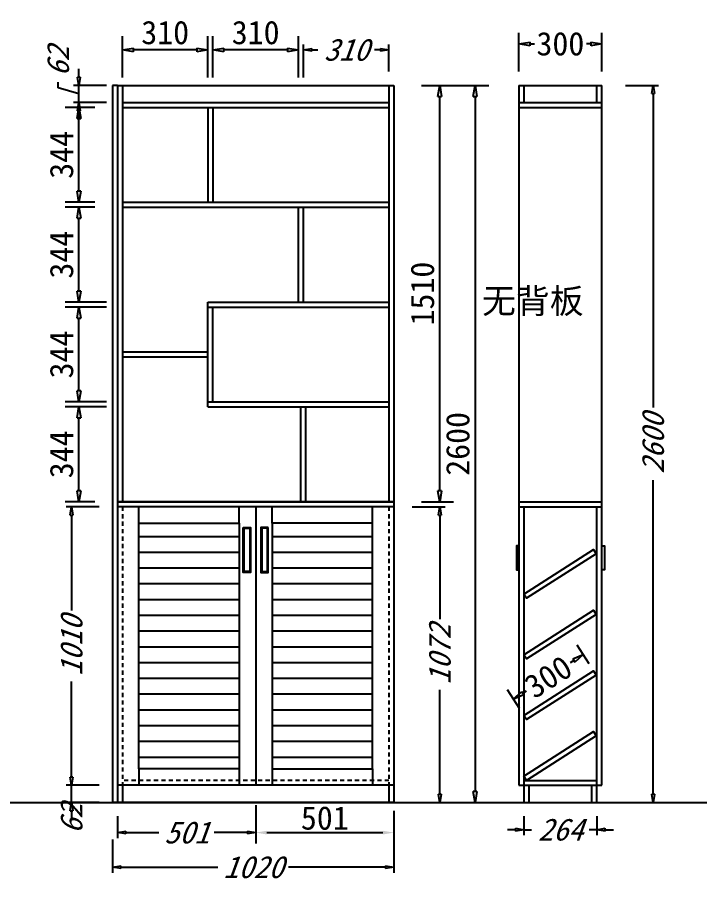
# Model space of a CAD drawing. Header units: millimetres. Extents: x 366509 to 398313, y -1245498 to -1202747.
# Drawn here: x 371033 to 373507, y -1221403 to -1218268 of the extents above; entities that cross this region are included whole.
import ezdxf

# ---------------------------------------------------------------- set-up
doc = ezdxf.new("R2010")
doc.units = ezdxf.units.MM
doc.header["$LTSCALE"] = 20
doc.linetypes.add('JIS_02_0.7', pattern=[1.35, 0.75, -0.6])
doc.layers.get('Defpoints').update_dxf_attribs({"color": 250})
doc.styles.get("Standard").update_dxf_attribs({"font": 'SimSun.ttf', "height": 85})
doc.styles.add('汉字', font='SimSun.ttf', dxfattribs={"oblique": 20, "height": 80})
doc.dimstyles.new('200', dxfattribs={"dimtxt": 90, "dimasz": 40, "dimexe": 50, "dimexo": 100, "dimgap": 20, "dimtad": 1, "dimdec": 0, "dimtxsty": 'Standard', "dimblk": 'CLOSEDBLANK', "dimcen": 100, "dimdle": 50, "dimclrd": 256, "dimclre": 256, "dimclrt": 256, "dimadec": 0, "dimazin": 0, "dimtfac": 1, "dimtdec": 0, "dimtmove": 2, "dimatfit": 3, "dimldrblk": 'CLOSEDBLANK', "dimfxl": 100, "dimfxlon": 1, "dimlwd": 25, "dimlwe": 25, "dimarcsym": 0})
doc.dimstyles.new('ISO-25', dxfattribs={"dimtxt": 2.5, "dimasz": 2.5, "dimexe": 1.25, "dimexo": 0.625, "dimtad": 1, "dimtxsty": 'Standard', "dimcen": 2.5, "dimadec": 0, "dimazin": 0, "dimtfac": 1, "dimtmove": 0, "dimatfit": 3, "dimfxl": 1, "dimarcsym": 0})
doc.dimstyles.get("Standard").update_dxf_attribs({"dimtxt": 0.18, "dimasz": 0.18, "dimexe": 0.18, "dimexo": 0.0625, "dimgap": 0.09, "dimtad": 0, "dimtih": 1, "dimtoh": 1, "dimdec": 4, "dimzin": 0, "dimdsep": 46, "dimtxsty": 'Standard', "dimcen": 0.09, "dimadec": 0, "dimazin": 0, "dimtfac": 1, "dimtdec": 4, "dimtofl": 0, "dimtmove": 0, "dimatfit": 3, "dimfxl": 1, "dimtolj": 1, "dimtzin": 0, "dimarcsym": 0})
doc.dimstyles.new('周文晶', dxfattribs={"dimtxt": 70, "dimasz": 40, "dimexe": 40, "dimexo": 30, "dimgap": 10, "dimtad": 0, "dimdec": 0, "dimtxsty": 'Standard', "dimblk": 'CLOSEDBLANK', "dimcen": 200, "dimclrd": 256, "dimclre": 256, "dimadec": 0, "dimazin": 0, "dimtfac": 1, "dimtdec": 0, "dimtmove": 0, "dimatfit": 3, "dimldrblk": 'CLOSEDBLANK', "dimfxl": 100, "dimfxlon": 1, "dimarcsym": 0})

# ---------------------------------------------------------------- blocks, each defined once
blk = doc.blocks.new('_ClosedBlank')
at = {"color": 0, "linetype": 'ByBlock', "lineweight": -2}
for p, q in [((-1, 0.167), (0, 0)), ((-1, 0.167), (-1, -0.167)), ((0, 0), (-1, -0.167))]:
    blk.add_line(p, q, dxfattribs=at)
blk = doc.blocks.new('*D35')
at = {"lineweight": 25, "transparency": 16777216}
for p, q in [((371229.9, -1221023.1), (371229.9, -1220993.1)), ((371329.9, -1221053.1), (371209.9, -1221053.1)), ((371229.9, -1221115.1), (371229.9, -1221053.1)), ((371329.9, -1221115.1), (371209.9, -1221115.1)), ((371229.9, -1221145.1), (371229.9, -1221175.1))]:
    blk.add_line(p, q, dxfattribs=at)
at = {"layer": 'Defpoints', "color": 0, "transparency": 16777216}
for p in [(371229.9, -1221053.1), (371414.2, -1221053.1), (371396.2, -1221115.1)]:
    blk.add_point(p, dxfattribs=at)
at = {"lineweight": 25, "transparency": 16777216, "xscale": 30, "yscale": 30, "zscale": 30}
for p, rotation in [((371229.9, -1221053.1), 270), ((371229.9, -1221115.1), 90)]:
    blk.add_blockref('_ClosedBlank', p, dxfattribs=dict(at, rotation=rotation))
at = {"lineweight": -3, "transparency": 16777216, "insert": (371229.9, -1221175.1), "char_height": 80, "attachment_point": 5, "rotation": 90, "style": '汉字'}
blk.add_mtext('62', dxfattribs=at)
blk = doc.blocks.new('*D36')
at = {"lineweight": 25, "transparency": 16777216}
for p, q in [((371329.9, -1220043.1), (371209.9, -1220043.1)), ((371229.9, -1220073.1), (371229.9, -1220419.5)), ((371229.9, -1221023.1), (371229.9, -1220676.7)), ((371329.9, -1221053.1), (371209.9, -1221053.1))]:
    blk.add_line(p, q, dxfattribs=at)
at = {"layer": 'Defpoints', "color": 0, "transparency": 16777216}
for p in [(371229.9, -1220043.1), (371414.2, -1220043.1), (371414.2, -1221053.1)]:
    blk.add_point(p, dxfattribs=at)
at = {"lineweight": 25, "transparency": 16777216, "xscale": 30, "yscale": 30, "zscale": 30}
for p, rotation in [((371229.9, -1220043.1), 90), ((371229.9, -1221053.1), 270)]:
    blk.add_blockref('_ClosedBlank', p, dxfattribs=dict(at, rotation=rotation))
at = {"lineweight": -3, "transparency": 16777216, "insert": (371229.9, -1220548.1), "char_height": 80, "attachment_point": 5, "rotation": 90, "style": '汉字'}
blk.add_mtext('1010', dxfattribs=at)
blk = doc.blocks.new('*D42')
at = {"lineweight": 25, "transparency": 16777216}
for p, q in [((372070.2, -1218486.5), (372070.2, -1218366.5)), ((372380.2, -1218465.2), (372380.2, -1218366.5)), ((372100.2, -1218386.5), (372122, -1218386.5)), ((372350.2, -1218386.5), (372328.5, -1218386.5))]:
    blk.add_line(p, q, dxfattribs=at)
at = {"layer": 'Defpoints', "color": 0, "transparency": 16777216}
for p in [(372380.2, -1218386.5), (372380.2, -1218515.2), (372070.2, -1218957.1)]:
    blk.add_point(p, dxfattribs=at)
at = {"lineweight": 25, "transparency": 16777216, "xscale": 30, "yscale": 30, "zscale": 30, "rotation": 180}
blk.add_blockref('_ClosedBlank', (372070.2, -1218386.5), dxfattribs=at)
at = {"lineweight": 25, "transparency": 16777216, "xscale": 30, "yscale": 30, "zscale": 30}
blk.add_blockref('_ClosedBlank', (372380.2, -1218386.5), dxfattribs=at)
at = {"lineweight": -3, "transparency": 16777216, "insert": (372225.2, -1218386.5), "char_height": 80, "attachment_point": 5, "style": '汉字'}
blk.add_mtext('310', dxfattribs=at)
blk = doc.blocks.new('*D37')
at = {"lineweight": 25, "transparency": 16777216}
for p, q in [((371378.2, -1221250.2), (371378.2, -1221370.2)), ((372398.2, -1221250.2), (372398.2, -1221370.2)), ((371408.2, -1221350.2), (371759.7, -1221350.2)), ((372368.2, -1221350.2), (372016.8, -1221350.2))]:
    blk.add_line(p, q, dxfattribs=at)
at = {"layer": 'Defpoints', "color": 0, "transparency": 16777216}
for p in [(371378.2, -1221115.1), (372398.2, -1221115.1), (372398.2, -1221350.2)]:
    blk.add_point(p, dxfattribs=at)
at = {"lineweight": 25, "transparency": 16777216, "xscale": 30, "yscale": 30, "zscale": 30, "rotation": 180}
blk.add_blockref('_ClosedBlank', (371378.2, -1221350.2), dxfattribs=at)
at = {"lineweight": 25, "transparency": 16777216, "xscale": 30, "yscale": 30, "zscale": 30}
blk.add_blockref('_ClosedBlank', (372398.2, -1221350.2), dxfattribs=at)
at = {"lineweight": -3, "transparency": 16777216, "insert": (371888.2, -1221350.2), "char_height": 80, "attachment_point": 5, "style": '汉字'}
blk.add_mtext('1020', dxfattribs=at)
blk = doc.blocks.new('*D43')
at = {"lineweight": 25, "transparency": 16777216}
for p, q in [((372869.7, -1221165.1), (372869.7, -1221234.1)), ((373134, -1221165.1), (373134, -1221234.1)), ((372839.7, -1221214.1), (372809.7, -1221214.1)), ((372869.7, -1221214.1), (372897.2, -1221214.1)), ((373134, -1221214.1), (373106.4, -1221214.1)), ((373164, -1221214.1), (373194, -1221214.1))]:
    blk.add_line(p, q, dxfattribs=at)
at = {"layer": 'Defpoints', "color": 0, "transparency": 16777216}
for p in [(372869.7, -1221115.1), (373134, -1221115.1), (373134, -1221214.1)]:
    blk.add_point(p, dxfattribs=at)
at = {"lineweight": 25, "transparency": 16777216, "xscale": 30, "yscale": 30, "zscale": 30}
blk.add_blockref('_ClosedBlank', (372869.7, -1221214.1), dxfattribs=at)
at = {"lineweight": 25, "transparency": 16777216, "xscale": 30, "yscale": 30, "zscale": 30, "rotation": 180}
blk.add_blockref('_ClosedBlank', (373134, -1221214.1), dxfattribs=at)
at = {"lineweight": -3, "transparency": 16777216, "insert": (373001.8, -1221214.1), "char_height": 80, "attachment_point": 5, "style": '汉字'}
blk.add_mtext('264', dxfattribs=at)
blk = doc.blocks.new('*D44')
at = {"lineweight": 25, "transparency": 16777216}
for p, q in [((373237.9, -1218515.1), (373357.9, -1218515.1)), ((373337.9, -1218545.1), (373337.9, -1219682.9)), ((373337.9, -1221085.1), (373337.9, -1219947.2)), ((373237.9, -1221115.1), (373357.9, -1221115.1))]:
    blk.add_line(p, q, dxfattribs=at)
at = {"layer": 'Defpoints', "color": 0, "transparency": 16777216}
for p in [(373152, -1218515.1), (373152, -1221115.1), (373337.9, -1221115.1)]:
    blk.add_point(p, dxfattribs=at)
at = {"lineweight": 25, "transparency": 16777216, "xscale": 30, "yscale": 30, "zscale": 30}
for p, rotation in [((373337.9, -1218515.1), 90), ((373337.9, -1221115.1), 270)]:
    blk.add_blockref('_ClosedBlank', p, dxfattribs=dict(at, rotation=rotation))
at = {"lineweight": -3, "transparency": 16777216, "insert": (373337.9, -1219815.1), "char_height": 80, "attachment_point": 5, "rotation": 90, "style": '汉字'}
blk.add_mtext('2600', dxfattribs=at)
blk = doc.blocks.new('*D38')
at = {"lineweight": 25, "transparency": 16777216}
for p, q in [((372464.6, -1220043.1), (372584.6, -1220043.1)), ((372564.6, -1220073.1), (372564.6, -1220451.1)), ((372564.6, -1221085.1), (372564.6, -1220707)), ((372464.6, -1221115.1), (372584.6, -1221115.1))]:
    blk.add_line(p, q, dxfattribs=at)
at = {"layer": 'Defpoints', "color": 0, "transparency": 16777216}
for p in [(372398.2, -1220043.1), (372380.2, -1221115.1), (372564.6, -1221115.1)]:
    blk.add_point(p, dxfattribs=at)
at = {"lineweight": 25, "transparency": 16777216, "xscale": 30, "yscale": 30, "zscale": 30}
for p, rotation in [((372564.6, -1220043.1), 90), ((372564.6, -1221115.1), 270)]:
    blk.add_blockref('_ClosedBlank', p, dxfattribs=dict(at, rotation=rotation))
at = {"lineweight": -3, "transparency": 16777216, "insert": (372564.6, -1220579.1), "char_height": 80, "attachment_point": 5, "rotation": 90, "style": '汉字'}
blk.add_mtext('1072', dxfattribs=at)
blk = doc.blocks.new('*D45')
at = {"lineweight": 25, "transparency": 16777216}
for p, q in [((371256.4, -1218485.2), (371256.4, -1218455.2)), ((371181.4, -1218523.7), (371181.4, -1218503.7)), ((371256.4, -1218546.2), (371181.4, -1218523.7)), ((371356.4, -1218515.2), (371236.4, -1218515.2)), ((371256.4, -1218577.2), (371256.4, -1218515.2)), ((371256.4, -1218577.2), (371256.4, -1218515.2)), ((371356.4, -1218577.2), (371236.4, -1218577.2)), ((371256.4, -1218607.2), (371256.4, -1218637.2))]:
    blk.add_line(p, q, dxfattribs=at)
at = {"layer": 'Defpoints', "color": 0, "transparency": 16777216}
for p in [(371256.4, -1218515.2), (371414.2, -1218515.2), (371414.2, -1218577.2)]:
    blk.add_point(p, dxfattribs=at)
at = {"lineweight": 25, "transparency": 16777216, "xscale": 30, "yscale": 30, "zscale": 30}
for p, rotation in [((371256.4, -1218515.2), 270), ((371256.4, -1218577.2), 90)]:
    blk.add_blockref('_ClosedBlank', p, dxfattribs=dict(at, rotation=rotation))
at = {"lineweight": -3, "transparency": 16777216, "insert": (371181.4, -1218428.9), "char_height": 80, "attachment_point": 5, "rotation": 90, "style": '汉字'}
blk.add_mtext('62', dxfattribs=at)
blk = doc.blocks.new('*D39')
at = {"lineweight": 25, "transparency": 16777216}
for p, q in [((371897.2, -1221124.6), (371897.2, -1221244.6)), ((371396.2, -1221165.1), (371396.2, -1221244.6)), ((371426.2, -1221224.6), (371546.4, -1221224.6)), ((371867.2, -1221224.6), (371747.1, -1221224.6))]:
    blk.add_line(p, q, dxfattribs=at)
at = {"layer": 'Defpoints', "color": 0, "transparency": 16777216}
for p in [(371897.2, -1221053.1), (371396.2, -1221115.1), (371396.2, -1221224.6)]:
    blk.add_point(p, dxfattribs=at)
at = {"lineweight": 25, "transparency": 16777216, "xscale": 30, "yscale": 30, "zscale": 30, "rotation": 180}
blk.add_blockref('_ClosedBlank', (371396.2, -1221224.6), dxfattribs=at)
at = {"lineweight": 25, "transparency": 16777216, "xscale": 30, "yscale": 30, "zscale": 30}
blk.add_blockref('_ClosedBlank', (371897.2, -1221224.6), dxfattribs=at)
at = {"lineweight": -3, "transparency": 16777216, "insert": (371646.8, -1221224.6), "char_height": 80, "attachment_point": 5, "style": '汉字'}
blk.add_mtext('501', dxfattribs=at)
blk = doc.blocks.new('*D40')
at = {"lineweight": 25, "transparency": 16777216}
for p, q in [((372592.8, -1218515.2), (372742.8, -1218515.2)), ((372692.8, -1218555.2), (372692.8, -1221075.1)), ((372592.8, -1221115.1), (372742.8, -1221115.1))]:
    blk.add_line(p, q, dxfattribs=at)
at = {"layer": 'Defpoints', "color": 0, "transparency": 16777216}
for p in [(372236.3, -1218515.2), (372236.3, -1221115.1), (372692.8, -1221115.1)]:
    blk.add_point(p, dxfattribs=at)
at = {"lineweight": 25, "transparency": 16777216, "xscale": 40, "yscale": 40, "zscale": 40}
for p, rotation in [((372692.8, -1218515.2), 90), ((372692.8, -1221115.1), 270)]:
    blk.add_blockref('_ClosedBlank', p, dxfattribs=dict(at, rotation=rotation))
at = {"lineweight": -3, "transparency": 16777216, "insert": (372630.3, -1219815.1), "char_height": 85, "attachment_point": 5, "rotation": 90}
blk.add_mtext('2600', dxfattribs=at)
blk = doc.blocks.new('*D46')
at = {"lineweight": 25, "transparency": 16777216}
for p, q in [((371742.2, -1218486.5), (371742.2, -1218336.5)), ((372052.2, -1218486.5), (372052.2, -1218336.5)), ((372012.2, -1218386.5), (371782.2, -1218386.5))]:
    blk.add_line(p, q, dxfattribs=at)
at = {"layer": 'Defpoints', "color": 0, "transparency": 16777216}
for p in [(371742.2, -1218386.5), (372052.2, -1218957.1), (371742.2, -1219319.1)]:
    blk.add_point(p, dxfattribs=at)
at = {"lineweight": 25, "transparency": 16777216, "xscale": 40, "yscale": 40, "zscale": 40, "rotation": 180}
blk.add_blockref('_ClosedBlank', (371742.2, -1218386.5), dxfattribs=at)
at = {"lineweight": 25, "transparency": 16777216, "xscale": 40, "yscale": 40, "zscale": 40}
blk.add_blockref('_ClosedBlank', (372052.2, -1218386.5), dxfattribs=at)
at = {"lineweight": -3, "transparency": 16777216, "insert": (371897.2, -1218324), "char_height": 85, "attachment_point": 5}
blk.add_mtext('310', dxfattribs=at)
blk = doc.blocks.new('*D47')
at = {"lineweight": 25, "transparency": 16777216}
for p, q in [((371414.2, -1218486.5), (371414.2, -1218336.5)), ((371724.2, -1218486.5), (371724.2, -1218336.5)), ((371684.2, -1218386.5), (371454.2, -1218386.5))]:
    blk.add_line(p, q, dxfattribs=at)
at = {"layer": 'Defpoints', "color": 0, "transparency": 16777216}
for p in [(371414.2, -1218386.5), (371724.2, -1219301.1), (371414.2, -1219482.1)]:
    blk.add_point(p, dxfattribs=at)
at = {"lineweight": 25, "transparency": 16777216, "xscale": 40, "yscale": 40, "zscale": 40, "rotation": 180}
blk.add_blockref('_ClosedBlank', (371414.2, -1218386.5), dxfattribs=at)
at = {"lineweight": 25, "transparency": 16777216, "xscale": 40, "yscale": 40, "zscale": 40}
blk.add_blockref('_ClosedBlank', (371724.2, -1218386.5), dxfattribs=at)
at = {"lineweight": -3, "transparency": 16777216, "insert": (371569.2, -1218324), "char_height": 85, "attachment_point": 5}
blk.add_mtext('310', dxfattribs=at)
blk = doc.blocks.new('*D41')
at = {"lineweight": 25, "transparency": 16777216}
for p, q in [((371356.4, -1219681.1), (371206.4, -1219681.1)), ((371256.4, -1219985.1), (371256.4, -1219721.1)), ((371314.2, -1220025.1), (371206.4, -1220025.1))]:
    blk.add_line(p, q, dxfattribs=at)
at = {"layer": 'Defpoints', "color": 0, "transparency": 16777216}
for p in [(371256.4, -1219681.1), (371724.2, -1219681.1), (371414.2, -1220025.1)]:
    blk.add_point(p, dxfattribs=at)
at = {"lineweight": 25, "transparency": 16777216, "xscale": 40, "yscale": 40, "zscale": 40}
for p, rotation in [((371256.4, -1219681.1), 90), ((371256.4, -1220025.1), 270)]:
    blk.add_blockref('_ClosedBlank', p, dxfattribs=dict(at, rotation=rotation))
at = {"lineweight": -3, "transparency": 16777216, "insert": (371193.9, -1219853.1), "char_height": 85, "attachment_point": 5, "rotation": 90}
blk.add_mtext('344', dxfattribs=at)
blk = doc.blocks.new('*D48')
at = {"lineweight": 25, "transparency": 16777216}
for p, q in [((371356.4, -1219319.1), (371206.4, -1219319.1)), ((371256.4, -1219623.1), (371256.4, -1219359.1)), ((371356.4, -1219663.1), (371206.4, -1219663.1))]:
    blk.add_line(p, q, dxfattribs=at)
at = {"layer": 'Defpoints', "color": 0, "transparency": 16777216}
for p in [(371256.4, -1219319.1), (371724.2, -1219319.1), (371724.2, -1219663.1)]:
    blk.add_point(p, dxfattribs=at)
at = {"lineweight": 25, "transparency": 16777216, "xscale": 40, "yscale": 40, "zscale": 40}
for p, rotation in [((371256.4, -1219319.1), 90), ((371256.4, -1219663.1), 270)]:
    blk.add_blockref('_ClosedBlank', p, dxfattribs=dict(at, rotation=rotation))
at = {"lineweight": -3, "transparency": 16777216, "insert": (371193.9, -1219491.1), "char_height": 85, "attachment_point": 5, "rotation": 90}
blk.add_mtext('344', dxfattribs=at)
blk = doc.blocks.new('*D49')
at = {"lineweight": 25, "transparency": 16777216}
for p, q in [((371314.2, -1218957.1), (371206.4, -1218957.1)), ((371256.4, -1219261.1), (371256.4, -1218997.1)), ((371356.4, -1219301.1), (371206.4, -1219301.1))]:
    blk.add_line(p, q, dxfattribs=at)
at = {"layer": 'Defpoints', "color": 0, "transparency": 16777216}
for p in [(371256.4, -1218957.1), (371414.2, -1218957.1), (371724.2, -1219301.1)]:
    blk.add_point(p, dxfattribs=at)
at = {"lineweight": 25, "transparency": 16777216, "xscale": 40, "yscale": 40, "zscale": 40}
for p, rotation in [((371256.4, -1218957.1), 90), ((371256.4, -1219301.1), 270)]:
    blk.add_blockref('_ClosedBlank', p, dxfattribs=dict(at, rotation=rotation))
at = {"lineweight": -3, "transparency": 16777216, "insert": (371193.9, -1219129.1), "char_height": 85, "attachment_point": 5, "rotation": 90}
blk.add_mtext('344', dxfattribs=at)
blk = doc.blocks.new('*D50')
at = {"lineweight": 25, "transparency": 16777216}
for p, q in [((371314.2, -1218595.2), (371206.4, -1218595.2)), ((371256.4, -1218899.1), (371256.4, -1218635.2)), ((371314.2, -1218939.1), (371206.4, -1218939.1))]:
    blk.add_line(p, q, dxfattribs=at)
at = {"layer": 'Defpoints', "color": 0, "transparency": 16777216}
for p in [(371256.4, -1218595.2), (371414.2, -1218595.2), (371414.2, -1218939.1)]:
    blk.add_point(p, dxfattribs=at)
at = {"lineweight": 25, "transparency": 16777216, "xscale": 40, "yscale": 40, "zscale": 40}
for p, rotation in [((371256.4, -1218595.2), 90), ((371256.4, -1218939.1), 270)]:
    blk.add_blockref('_ClosedBlank', p, dxfattribs=dict(at, rotation=rotation))
at = {"lineweight": -3, "transparency": 16777216, "insert": (371193.9, -1218767.1), "char_height": 85, "attachment_point": 5, "rotation": 90}
blk.add_mtext('344', dxfattribs=at)
blk = doc.blocks.new('*D51')
at = {"lineweight": 25, "transparency": 16777216}
for p, q in [((372498.2, -1218515.2), (372614.6, -1218515.2)), ((372564.6, -1219985.1), (372564.6, -1218555.2)), ((372498.2, -1220025.1), (372614.6, -1220025.1))]:
    blk.add_line(p, q, dxfattribs=at)
at = {"layer": 'Defpoints', "color": 0, "transparency": 16777216}
for p in [(372398.2, -1218515.2), (372564.6, -1218515.2), (372398.2, -1220025.1)]:
    blk.add_point(p, dxfattribs=at)
at = {"lineweight": 25, "transparency": 16777216, "xscale": 40, "yscale": 40, "zscale": 40}
for p, rotation in [((372564.6, -1218515.2), 90), ((372564.6, -1220025.1), 270)]:
    blk.add_blockref('_ClosedBlank', p, dxfattribs=dict(at, rotation=rotation))
at = {"lineweight": -3, "transparency": 16777216, "insert": (372502.1, -1219270.1), "char_height": 85, "attachment_point": 5, "rotation": 90}
blk.add_mtext('1510', dxfattribs=at)
blk = doc.blocks.new('*D52')
at = {"color": 0, "lineweight": -2, "transparency": 16777216}
for p, q in [((371897.2, -1221124.6), (371897.2, -1221264.6)), ((372398.2, -1221145.1), (372398.2, -1221264.6)), ((371937.2, -1221224.6), (372358.2, -1221224.6))]:
    blk.add_line(p, q, dxfattribs=at)
at = {"color": 0, "transparency": 16777216}
for points in [[(371937.2, -1221217.9), (371937.2, -1221231.3), (371897.2, -1221224.6)], [(372358.2, -1221217.9), (372358.2, -1221231.3), (372398.2, -1221224.6)]]:
    blk.add_solid(points, dxfattribs=at)
at = {"layer": 'Defpoints', "color": 0, "transparency": 16777216}
for p in [(371897.2, -1221053.1), (372398.2, -1221115.1), (372398.2, -1221224.6)]:
    blk.add_point(p, dxfattribs=at)
at = {"color": 0, "lineweight": -3, "transparency": 16777216, "insert": (372147.8, -1221172.1), "char_height": 85, "attachment_point": 5}
blk.add_mtext('501', dxfattribs=at)
blk = doc.blocks.new('*D53')
at = {"lineweight": -2, "transparency": 16777216}
for p, q in [((373106.1, -1220612.8), (373062.8, -1220545.2)), ((373050.7, -1220600.5), (373037.2, -1220609.1)), ((372853.5, -1220774.7), (372810.2, -1220707.1)), ((372865.4, -1220719.2), (372878.9, -1220710.6))]:
    blk.add_line(p, q, dxfattribs=at)
at = {"layer": 'Defpoints', "color": 0, "transparency": 16777216}
for p in [(373084.3, -1220578.9), (373122.2, -1220638.1), (372869.7, -1220799.9)]:
    blk.add_point(p, dxfattribs=at)
at = {"lineweight": -2, "transparency": 16777216, "xscale": 40, "yscale": 40, "zscale": 40}
for p, rotation in [((373084.3, -1220578.9), 32.65196531533646), ((372831.8, -1220740.8), 212.6519653153365)]:
    blk.add_blockref('_ClosedBlank', p, dxfattribs=dict(at, rotation=rotation))
at = {"color": 0, "transparency": 16777216, "insert": (372958, -1220659.8), "char_height": 85, "attachment_point": 5, "rotation": 32.652}
blk.add_mtext('300', dxfattribs=at)
blk = doc.blocks.new('*D760')
at = {"lineweight": -2, "transparency": 16777216}
for p, q in [((372851.7, -1218464.7), (372851.7, -1218324.7)), ((373152, -1218464.7), (373152, -1218324.7)), ((372891.7, -1218364.7), (372907.8, -1218364.7)), ((373112, -1218364.7), (373095.9, -1218364.7))]:
    blk.add_line(p, q, dxfattribs=at)
at = {"layer": 'Defpoints', "color": 0, "transparency": 16777216}
for p in [(373152, -1218364.7), (372851.7, -1218515.1), (373152, -1218515.1)]:
    blk.add_point(p, dxfattribs=at)
at = {"lineweight": -2, "transparency": 16777216, "xscale": 40, "yscale": 40, "zscale": 40, "rotation": 180}
blk.add_blockref('_ClosedBlank', (372851.7, -1218364.7), dxfattribs=at)
at = {"lineweight": -2, "transparency": 16777216, "xscale": 40, "yscale": 40, "zscale": 40}
blk.add_blockref('_ClosedBlank', (373152, -1218364.7), dxfattribs=at)
at = {"color": 0, "transparency": 16777216, "insert": (373001.8, -1218364.7), "char_height": 85, "attachment_point": 5}
blk.add_mtext('300', dxfattribs=at)

msp = doc.modelspace()

# ---------------------------------------------------------------- hatches: boundary and pattern name
at = {"lineweight": -3}
h = msp.add_hatch(dxfattribs=at)
h.set_pattern_fill('LINE', color=250, scale=18, style=0)
h.set_pattern_definition([(0, (250477.525, -1213063.863), (0, 57.15), [])])
h.paths.add_polyline_path([(372320.25, -1220103.067), (371957.25, -1220103.067), (371957.25, -1220993.067), (372320.25, -1220993.067)])
h.paths.add_polyline_path([(371474.25, -1220993.067), (371837.25, -1220993.067), (371837.25, -1220103.067), (371474.25, -1220103.067)])

# ---------------------------------------------------------------- linework, layer by layer
for p, q in [((371378.25, -1218515.202), (371378.25, -1221115.067)), ((371396.25, -1218515.202), (371396.25, -1221115.067)), ((371396.25, -1218515.202), (372398.25, -1218515.202)), ((371414.25, -1218515.202), (371414.25, -1220025.067)), ((372124.361, -1218515.202), (372398.25, -1218515.202)), ((372380.25, -1218515.202), (372380.25, -1220025.067)), ((372398.25, -1218515.202), (372398.25, -1221115.067)), ((372851.652, -1218515.067), (373152.039, -1218515.067)), ((372851.652, -1218515.067), (372851.652, -1221053.067)), ((372869.652, -1218515.067), (372869.652, -1218577.067)), ((373134.039, -1218577.067), (373134.039, -1218515.067)), ((373152.039, -1221053.067), (373152.039, -1218515.067)), ((371414.25, -1218577.202), (372380.25, -1218577.202)), ((371414.25, -1218595.202), (372380.25, -1218595.202)), ((371724.25, -1218595.202), (371724.25, -1218939.067)), ((371742.25, -1218595.202), (371742.25, -1218939.067)), ((372851.652, -1218577.067), (373152.039, -1218577.067)), ((372851.652, -1218595.067), (373152.039, -1218595.067)), ((371414.25, -1218939.067), (372380.25, -1218939.067)), ((371414.25, -1218957.067), (372380.25, -1218957.067)), ((372052.25, -1219301.067), (372052.25, -1218957.067)), ((372070.25, -1219301.067), (372070.25, -1218957.067)), ((371724.25, -1219681.067), (371724.25, -1219301.067)), ((371724.25, -1219301.067), (372380.25, -1219301.067)), ((371724.25, -1219319.067), (372380.25, -1219319.067)), ((371742.25, -1219663.067), (371742.25, -1219319.067)), ((371724.25, -1219482.067), (371414.25, -1219482.067)), ((371724.25, -1219500.067), (371414.25, -1219500.067)), ((371724.25, -1219663.067), (372380.25, -1219663.067)), ((371724.25, -1219681.067), (372380.25, -1219681.067)), ((372061.25, -1220025.067), (372061.25, -1219681.067)), ((372079.25, -1220025.067), (372079.25, -1219681.067)), ((372398.25, -1220025.067), (371396.25, -1220025.067)), ((371396.25, -1220025.067), (372398.25, -1220025.067)), ((372851.652, -1220025.067), (373152.039, -1220025.067)), ((372398.25, -1220043.067), (371396.25, -1220043.067)), ((371474.25, -1220103.067), (371474.25, -1220043.067)), ((371837.25, -1220103.067), (371837.25, -1220043.067)), ((371897.25, -1220043.067), (371897.25, -1221053.067)), ((371957.25, -1220103.067), (371957.25, -1220043.067)), ((372320.25, -1220103.067), (372320.25, -1220043.067)), ((372851.652, -1220043.067), (373152.039, -1220043.067)), ((372869.652, -1220043.067), (372869.652, -1221115.067)), ((373134.039, -1221115.067), (373134.039, -1220043.067)), ((371474.25, -1220993.067), (371474.25, -1221053.067)), ((371837.25, -1220993.067), (371837.25, -1221053.067)), ((371957.25, -1220993.067), (371957.25, -1221053.067)), ((372320.25, -1220993.067), (372320.25, -1221053.067)), ((372869.652, -1221035.067), (373134.039, -1221035.067)), ((372398.25, -1221053.067), (371396.25, -1221053.067)), ((372380.25, -1221053.067), (372380.25, -1221115.067)), ((372851.652, -1221053.067), (373152.039, -1221053.067)), ((372887.652, -1221053.067), (372887.652, -1221115.067)), ((373116.039, -1221115.067), (373116.039, -1221053.067)), ((372398.25, -1221115.067), (371396.25, -1221115.067)), ((372869.652, -1221115.067), (373134.039, -1221115.067))]:
    msp.add_line(p, q, dxfattribs=at)
for p, q in [((371396.25, -1218515.202), (371378.25, -1218515.202)), ((371414.25, -1221053.067), (371414.25, -1221115.067)), ((366509.141, -1221115.067), (398312.891, -1221115.067)), ((371396.25, -1221115.067), (371378.25, -1221115.067))]:
    msp.add_line(p, q)
at = {"color": 250, "linetype": 'JIS_02_0.7', "lineweight": -3}
for p, q in [((371414.25, -1220043.067), (371414.25, -1221053.067)), ((372380.25, -1220043.067), (372380.25, -1221053.067)), ((372380.25, -1221035.067), (371414.25, -1221035.067))]:
    msp.add_line(p, q, dxfattribs=at)
at = {"lineweight": -3}
for points in [[(371474.25, -1220103.067), (371837.25, -1220103.067), (371837.25, -1220993.067), (371474.25, -1220993.067)], [(371851.954, -1220117.888), (371878.522, -1220117.888), (371878.522, -1220281.399), (371851.954, -1220281.399)], [(371854.954, -1220120.888), (371875.522, -1220120.888), (371875.522, -1220278.399), (371854.954, -1220278.399)], [(371942.546, -1220117.888), (371915.978, -1220117.888), (371915.978, -1220281.399), (371942.546, -1220281.399)], [(371939.546, -1220120.888), (371918.978, -1220120.888), (371918.978, -1220278.399), (371939.546, -1220278.399)], [(372320.25, -1220103.067), (371957.25, -1220103.067), (371957.25, -1220993.067), (372320.25, -1220993.067)]]:
    msp.add_lwpolyline(points, close=True, dxfattribs=at)
for points in [[(372851.652, -1220184.699), (372842.322, -1220184.699), (372842.322, -1220272.277), (372851.652, -1220272.277)], [(373152.039, -1220184.699), (373161.368, -1220184.699), (373161.368, -1220272.277), (373152.039, -1220272.277)]]:
    msp.add_lwpolyline(points, close=True)
for points in [[(372869.652, -1220359.912), (373122.241, -1220198.051), (373131.952, -1220213.207), (372879.363, -1220375.067), (372869.652, -1220359.912)], [(372869.652, -1220579.912), (373122.241, -1220418.051), (373131.952, -1220433.207), (372879.363, -1220595.067), (372869.652, -1220579.912)], [(372869.652, -1220799.912), (373122.241, -1220638.051), (373131.952, -1220653.207), (372879.363, -1220815.067), (372869.652, -1220799.912)], [(372869.652, -1221019.912), (373122.241, -1220858.051), (373131.952, -1220873.207), (372879.363, -1221035.067), (372869.652, -1221019.912)]]:
    msp.add_lwpolyline(points)

# ---------------------------------------------------------------- texts
at = {"lineweight": -3, "insert": (372717.718, -1219251.689), "char_height": 90, "width": 545.64139, "attachment_point": 1}
msp.add_mtext('无背板', dxfattribs=at)

# ---------------------------------------------------------------- dimensions: what is measured, and where the dimension line sits
at = {"lineweight": -3}
for base, p1, p2, picture, middle in [((371414.25, -1218386.531), (371724.25, -1219301.067), (371414.25, -1219482.067), '*D47', (371569.25, -1218324.031)), ((371742.25, -1218386.531), (372052.25, -1218957.067), (371742.25, -1219319.067), '*D46', (371897.25, -1218324.031))]:
    dim = msp.add_linear_dim(base=base, p1=p1, p2=p2, dimstyle='200', dxfattribs=at)
    dim.commit()
    dim.dimension.update_dxf_attribs({"geometry": picture, "text_midpoint": middle})
dim = msp.add_linear_dim(base=(373152.039, -1218364.688), p1=(372851.652, -1218515.067), p2=(373152.039, -1218515.067), dimstyle='周文晶')
dim.commit()
dim.dimension.update_dxf_attribs({"geometry": '*D760', "text_midpoint": (373001.845, -1218364.688)})
for base, p1, p2, dimstyle, override, picture, middle in [((372380.25, -1218386.531), (372070.25, -1218957.067), (372380.25, -1218515.202), 'Standard', {"dimtxt": 80, "dimasz": 30, "dimexe": 20, "dimexo": 50, "dimgap": 10, "dimtih": 0, "dimtoh": 0, "dimdec": 0, "dimzin": 8, "dimtxsty": '汉字', "dimblk": 'ClosedBlank', "dimcen": 2.5, "dimclrd": 256, "dimclre": 256, "dimclrt": 256, "dimtdec": 0, "dimtofl": 1, "dimtmove": 1, "dimldrblk": 'ClosedBlank', "dimfxl": 100, "dimfxlon": 1, "dimtolj": 0, "dimtzin": 8, "dimlwd": 25, "dimlwe": 25, "dimarcsym": 1}, '*D42', (372225.25, -1218386.531)), ((372398.25, -1221224.611), (371897.25, -1221053.067), (372398.25, -1221115.067), 'ISO-25', {"dimtxt": 70, "dimasz": 40, "dimexe": 40, "dimexo": 30, "dimgap": 10, "dimfxl": 100, "dimfxlon": 1}, '*D52', (372147.75, -1221172.111)), ((372398.25, -1221350.169), (371378.25, -1221115.067), (372398.25, -1221115.067), 'Standard', {"dimtxt": 80, "dimasz": 30, "dimexe": 20, "dimexo": 50, "dimgap": 10, "dimtih": 0, "dimtoh": 0, "dimdec": 0, "dimzin": 8, "dimtxsty": '汉字', "dimblk": 'ClosedBlank', "dimcen": 2.5, "dimclrd": 256, "dimclre": 256, "dimclrt": 256, "dimtdec": 0, "dimtofl": 1, "dimtmove": 1, "dimldrblk": 'ClosedBlank', "dimfxl": 100, "dimfxlon": 1, "dimtolj": 0, "dimtzin": 8, "dimlwd": 25, "dimlwe": 25, "dimarcsym": 1}, '*D37', (371888.25, -1221350.169)), ((373134.039, -1221214.097), (372869.652, -1221115.067), (373134.039, -1221115.067), 'Standard', {"dimtxt": 80, "dimasz": 30, "dimexe": 20, "dimexo": 50, "dimgap": 10, "dimtih": 0, "dimtoh": 0, "dimdec": 0, "dimzin": 8, "dimtxsty": '汉字', "dimblk": 'ClosedBlank', "dimcen": 2.5, "dimclrd": 256, "dimclre": 256, "dimclrt": 256, "dimtdec": 0, "dimtofl": 1, "dimtmove": 1, "dimldrblk": 'ClosedBlank', "dimfxl": 100, "dimfxlon": 1, "dimtolj": 0, "dimtzin": 8, "dimlwd": 25, "dimlwe": 25, "dimarcsym": 1}, '*D43', (373001.845, -1221214.097))]:
    dim = msp.add_linear_dim(base=base, p1=p1, p2=p2, dimstyle=dimstyle, override=override, dxfattribs=at)
    dim.commit()
    dim.dimension.update_dxf_attribs({"geometry": picture, "text_midpoint": middle})
for base, p1, p2, angle, picture, middle in [((371256.448, -1218515.202), (371414.25, -1218577.202), (371414.25, -1218515.202), 90, '*D45', (371181.448, -1218493.702)), ((373337.936, -1221115.067), (373152.039, -1218515.067), (373152.039, -1221115.067), 90, '*D44', (373337.936, -1219815.067)), ((371229.887, -1220043.067), (371414.25, -1221053.067), (371414.25, -1220043.067), 270, '*D36', (371229.887, -1220548.067)), ((372564.613, -1221115.067), (372398.25, -1220043.067), (372380.25, -1221115.067), 90, '*D38', (372564.613, -1220579.067)), ((371396.25, -1221224.611), (371897.25, -1221053.067), (371396.25, -1221115.067), 180, '*D39', (371646.75, -1221224.611))]:
    dim = msp.add_linear_dim(base=base, p1=p1, p2=p2, angle=angle, dimstyle='Standard', override={"dimtxt": 80, "dimasz": 30, "dimexe": 20, "dimexo": 50, "dimgap": 10, "dimtih": 0, "dimtoh": 0, "dimdec": 0, "dimzin": 8, "dimtxsty": '汉字', "dimblk": 'ClosedBlank', "dimcen": 2.5, "dimclrd": 256, "dimclre": 256, "dimclrt": 256, "dimtdec": 0, "dimtofl": 1, "dimtmove": 1, "dimldrblk": 'ClosedBlank', "dimfxl": 100, "dimfxlon": 1, "dimtolj": 0, "dimtzin": 8, "dimlwd": 25, "dimlwe": 25, "dimarcsym": 1}, dxfattribs=at)
    dim.commit()
    dim.dimension.update_dxf_attribs({"geometry": picture, "text_midpoint": middle})
for base, p1, p2, picture, middle in [((372692.84, -1221115.067), (372236.306, -1218515.202), (372236.306, -1221115.067), '*D40', (372630.34, -1219815.135)), ((372564.613, -1218515.202), (372398.25, -1220025.067), (372398.25, -1218515.202), '*D51', (372502.113, -1219270.135)), ((371256.448, -1218595.202), (371414.25, -1218939.067), (371414.25, -1218595.202), '*D50', (371193.948, -1218767.135)), ((371256.448, -1218957.067), (371724.25, -1219301.067), (371414.25, -1218957.067), '*D49', (371193.948, -1219129.067)), ((371256.448, -1219319.067), (371724.25, -1219663.067), (371724.25, -1219319.067), '*D48', (371193.948, -1219491.067)), ((371256.448, -1219681.067), (371414.25, -1220025.067), (371724.25, -1219681.067), '*D41', (371193.948, -1219853.067))]:
    dim = msp.add_linear_dim(base=base, p1=p1, p2=p2, angle=90, dimstyle='200', dxfattribs=at)
    dim.commit()
    dim.dimension.update_dxf_attribs({"geometry": picture, "text_midpoint": middle})
dim = msp.add_aligned_dim(p1=(372869.652, -1220799.912), p2=(373122.241, -1220638.051), distance=70.247, dimstyle='周文晶')
dim.commit()
dim.dimension.update_dxf_attribs({"geometry": '*D53', "text_midpoint": (372958.045, -1220659.836)})
dim = msp.add_linear_dim(base=(371229.887, -1221053.067), p1=(371396.25, -1221115.067), p2=(371414.25, -1221053.067), angle=270, dimstyle='Standard', override={"dimtxt": 80, "dimasz": 30, "dimexe": 20, "dimexo": 50, "dimgap": 10, "dimtih": 0, "dimtoh": 0, "dimdec": 0, "dimzin": 8, "dimtxsty": '汉字', "dimblk": 'ClosedBlank', "dimcen": 2.5, "dimclrd": 256, "dimclre": 256, "dimclrt": 256, "dimtdec": 0, "dimtofl": 1, "dimtmove": 1, "dimldrblk": 'ClosedBlank', "dimfxl": 100, "dimfxlon": 1, "dimtolj": 0, "dimtzin": 8, "dimlwd": 25, "dimlwe": 25, "dimarcsym": 1}, dxfattribs=at)
dim.commit()
dim.dimension.update_dxf_attribs({"geometry": '*D35', "text_midpoint": (371229.887, -1221175.067), "dimtype": 128})

doc.saveas('drawing.dxf')
